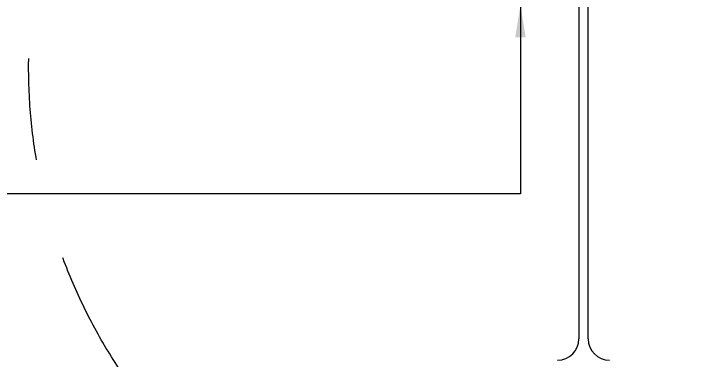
# Model space of a CAD drawing. Header units: metres. Extents: x 0 to 21025, y 0 to 14850.
# Drawn here: x 4434 to 5507, y 3176 to 3716 of the extents above; entities that cross this region are included whole.
import ezdxf

# ---------------------------------------------------------------- set-up
doc = ezdxf.new("R2010")
doc.units = ezdxf.units.M
doc.header["$LTSCALE"] = 25
doc.linetypes.add('PHANTOM', pattern=[63.5, 31.75, -6.35, 6.35, -6.35, 6.35, -6.35])
for name, color, linetype in [('SDM', 7, 'Continuous'), ('SL1', 8, 'Continuous'), ('SRE', 2, 'PHANTOM')]:
    doc.layers.add(name, color=color, linetype=linetype)
doc.styles.add('ROMANS', font='ROMANS.SHX')
doc.dimstyles.new('25___1-25', dxfattribs={"dimscale": 25, "dimtxt": 2.5, "dimasz": 2, "dimexe": 1.5, "dimexo": 1, "dimgap": 0.5, "dimtad": 1, "dimzin": 12, "dimtxsty": 'ROMANS', "dimcen": 0, "dimclrd": 256, "dimclre": 256, "dimclrt": 3, "dimazin": 3, "dimtfac": 1, "dimtmove": 0, "dimatfit": 0, "dimfxl": 1, "dimlwd": -1, "dimlwe": -1, "dimarcsym": 0})

msp = doc.modelspace()

# ---------------------------------------------------------------- linework, layer by layer
at = {"layer": 'SL1'}
for p, q in [((5315.228, 3773.988), (5315.228, 3208.855)), ((5329.562, 3208.855), (5329.562, 3773.988))]:
    msp.add_line(p, q, dxfattribs=at)
for centre, start, end in [((5281.895, 3208.855), 270, 0), ((5362.895, 3208.855), 180, 270)]:
    msp.add_arc(centre, 33.333, start, end, dxfattribs=at)
at = {"layer": 'SRE'}
msp.add_circle((5312.228, 3632.837), 854.648, dxfattribs=at)

# ---------------------------------------------------------------- leaders
at = {"layer": 'SDM'}
msp.add_leader([(5224.03, 3729.129), (5224.03, 3434.938), (4045.839, 3434.938)], dimstyle='25___1-25', override={"dimgap": 0.5, "dimtad": 0}, dxfattribs=at)

doc.saveas('drawing.dxf')
